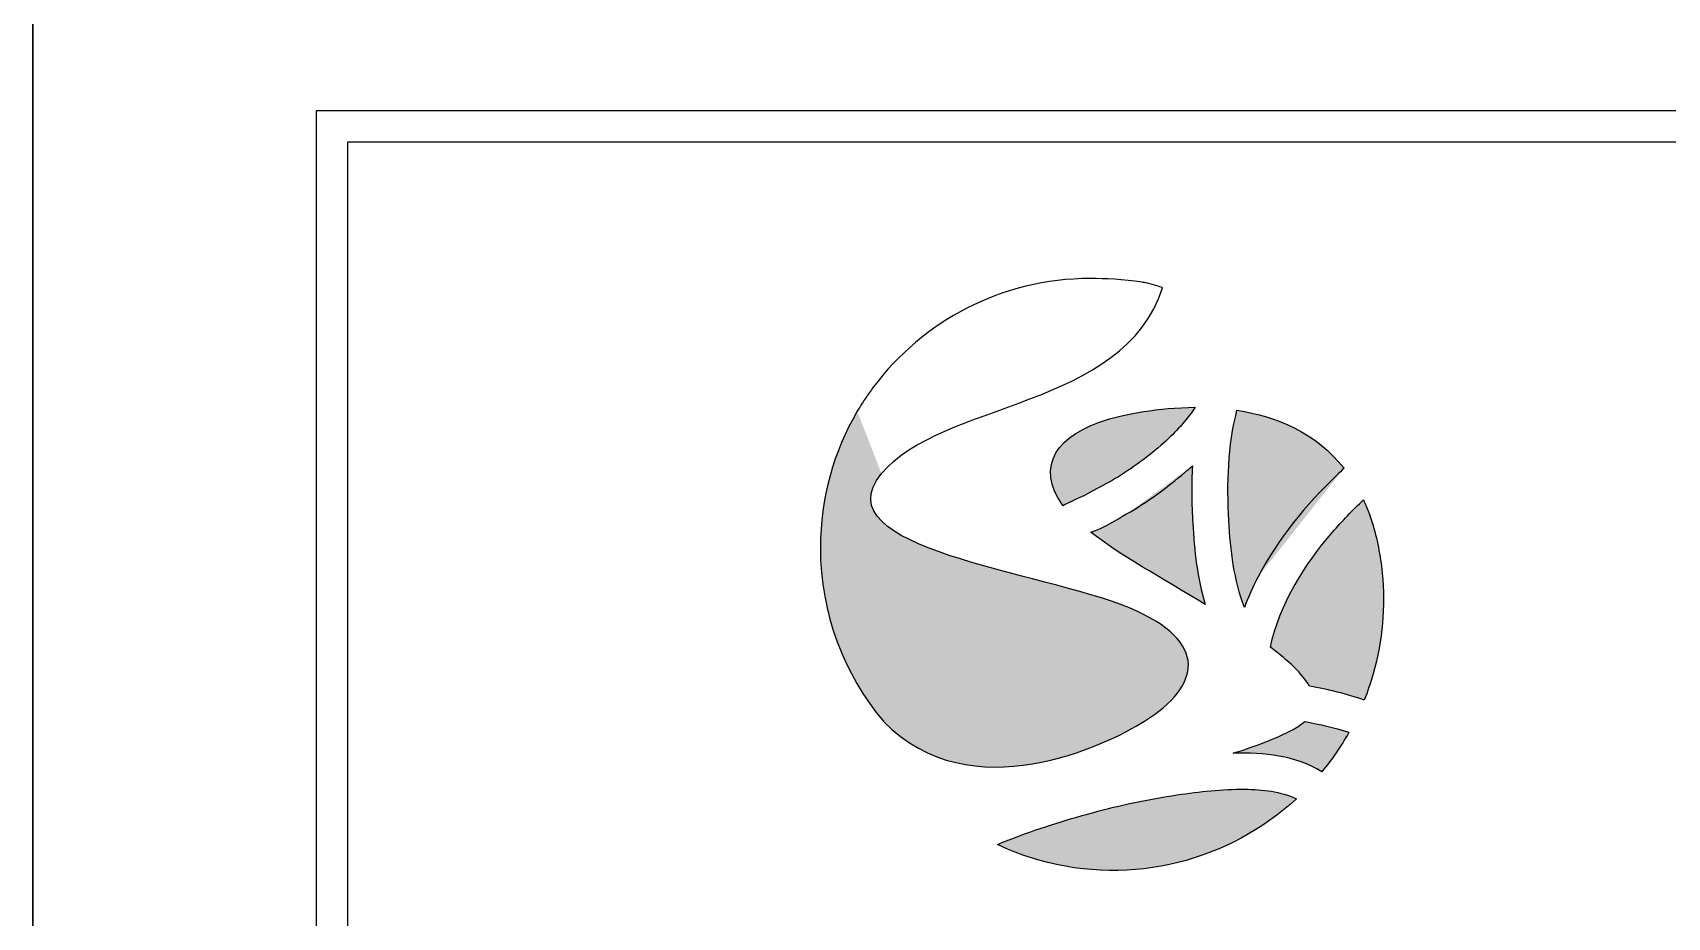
# Model space of a CAD drawing. Header units: millimetres. Extents: x 82776 to 137242, y 11666 to 27998.
# Drawn here: x 82776.4 to 83037.6, y 13596.1 to 13737.5 of the extents above; entities that cross this region are included whole.
import ezdxf

# ---------------------------------------------------------------- set-up
doc = ezdxf.new("R2010")
doc.units = ezdxf.units.MM

# ---------------------------------------------------------------- blocks, each defined once
blk = doc.blocks.new('Logo')
h = blk.add_hatch(color=176)
h.dxf.hatch_style = 1
edge = h.paths.add_edge_path()
edge.add_spline(control_points=[(17434.8, 17616.43), (17436.75, 17617.62), (17438.6, 17618.97), (17440.31, 17620.49)], knot_values=[1, 1, 1, 1, 2, 2, 2, 2], degree=3, periodic=0)
edge.add_spline(control_points=[(17440.31, 17620.49), (17441.7, 17621.73), (17442.93, 17623.08), (17443.93, 17624.57)], knot_values=[2, 2, 2, 2, 3, 3, 3, 3], degree=3, periodic=0)
edge.add_spline(control_points=[(17443.93, 17624.57), (17439.64, 17624.56), (17435.87, 17623.75), (17433.93, 17623.18)], knot_values=[3, 3, 3, 3, 4, 4, 4, 4], degree=3, periodic=0)
edge.add_spline(control_points=[(17433.93, 17623.18), (17428.29, 17621.54), (17425.53, 17617.91), (17428.84, 17613.34)], knot_values=[4, 4, 4, 4, 5, 5, 5, 5], degree=3, periodic=0)
edge.add_spline(control_points=[(17428.84, 17613.34), (17429.29, 17613.6), (17431.18, 17614.44), (17431.97, 17614.87)], knot_values=[5, 5, 5, 5, 6, 6, 6, 6], degree=3, periodic=0)
edge.add_spline(control_points=[(17431.97, 17614.87), (17432.91, 17615.38), (17433.87, 17615.87), (17434.8, 17616.43)], knot_values=[0, 0, 0, 0, 1, 1, 1, 1], degree=3, periodic=0)
h = blk.add_hatch(color=136)
h.dxf.hatch_style = 1
edge = h.paths.add_edge_path()
edge.add_spline(control_points=[(17408.34, 17588.74), (17408.34, 17588.74), (17408.37, 17588.71), (17408.37, 17588.71)], knot_values=[1.00001, 1.00001, 1.00001, 1.00001, 2, 2, 2, 2], degree=3, periodic=0)
edge.add_spline(control_points=[(17408.37, 17588.71), (17418.33, 17578.51), (17433.77, 17586.01), (17438.14, 17588.75)], knot_values=[0, 0, 0, 0, 1, 1, 1, 1], degree=3, periodic=0)
edge.add_spline(control_points=[(17438.14, 17588.75), (17444.49, 17592.74), (17445.7, 17597.81), (17436.42, 17601.67)], knot_values=[14, 14, 14, 14, 15, 15, 15, 15], degree=3, periodic=0)
edge.add_spline(control_points=[(17436.42, 17601.67), (17426.36, 17605.86), (17401.05, 17608.39), (17408.12, 17617)], knot_values=[13, 13, 13, 13, 14, 14, 14, 14], degree=3, periodic=0)
edge.add_spline(control_points=[(17405.36, 17624.12), (17402.69, 17619.55), (17401.15, 17614.23), (17401.15, 17608.54)], knot_values=[3, 3, 3, 3, 4, 4, 4, 4], degree=3, periodic=0)
edge.add_spline(control_points=[(17401.15, 17608.54), (17401.15, 17601.01), (17403.86, 17594.1), (17408.34, 17588.74)], knot_values=[2, 2, 2, 2, 3, 3, 3, 3], degree=3, periodic=0)
h = blk.add_hatch(color=136)
h.dxf.hatch_style = 1
edge = h.paths.add_edge_path()
edge.add_spline(control_points=[(17460.09, 17616.83), (17456.57, 17613.45), (17453.36, 17609.56), (17451.1, 17605.22)], knot_values=[1, 1, 1, 1, 2, 2, 2, 2], degree=3, periodic=0)
edge.add_spline(control_points=[(17460.91, 17617.63), (17457.7, 17621.68), (17453.18, 17623.54), (17448.69, 17624.23)], knot_values=[3, 3, 3, 3, 4, 4, 4, 4], degree=3, periodic=0)
edge.add_spline(control_points=[(17448.69, 17624.23), (17447.64, 17620.15), (17447.54, 17615.85), (17447.76, 17611.65)], knot_values=[4, 4, 4, 4, 5, 5, 5, 5], degree=3, periodic=0)
edge.add_spline(control_points=[(17447.76, 17611.65), (17447.94, 17608.22), (17448.36, 17604.87), (17449.54, 17601.74)], knot_values=[5, 5, 5, 5, 6, 6, 6, 6], degree=3, periodic=0)
edge.add_spline(control_points=[(17449.54, 17601.74), (17449.98, 17602.93), (17450.51, 17604.09), (17451.1, 17605.22)], knot_values=[0, 0, 0, 0, 1, 1, 1, 1], degree=3, periodic=0)
h = blk.add_hatch(color=83)
h.dxf.hatch_style = 1
edge = h.paths.add_edge_path()
edge.add_spline(control_points=[(17443.64, 17611.36), (17443.52, 17613.51), (17443.49, 17615.71), (17443.6, 17617.9)], knot_values=[1, 1, 1, 1, 2, 2, 2, 2], degree=3, periodic=0)
edge.add_spline(control_points=[(17436.1, 17612.4), (17438.46, 17613.76), (17440.7, 17615.38), (17442.77, 17617.17)], knot_values=[3, 3, 3, 3, 4, 4, 4, 4], degree=3, periodic=0)
edge.add_spline(control_points=[(17436.1, 17612.4), (17434.89, 17611.71), (17433.48, 17610.79), (17432.02, 17610.32)], knot_values=[4, 4, 4, 4, 5, 5, 5, 5], degree=3, periodic=0)
edge.add_spline(control_points=[(17432.02, 17610.32), (17432.03, 17610.31), (17432.04, 17610.3), (17432.06, 17610.29)], knot_values=[5, 5, 5, 5, 6, 6, 6, 6], degree=3, periodic=0)
edge.add_spline(control_points=[(17432.06, 17610.29), (17435.1, 17607.87), (17440.21, 17605.01), (17445.06, 17602.08)], knot_values=[6, 6, 6, 6, 7, 7, 7, 7], degree=3, periodic=0)
edge.add_spline(control_points=[(17445.06, 17602.08), (17444.19, 17605.06), (17443.82, 17608.2), (17443.64, 17611.36)], knot_values=[0, 0, 0, 0, 1, 1, 1, 1], degree=3, periodic=0)
h = blk.add_hatch(color=40)
h.dxf.hatch_style = 1
edge = h.paths.add_edge_path()
edge.add_spline(control_points=[(17465.27, 17605.62), (17465.27, 17605.65), (17465.26, 17605.67), (17465.26, 17605.7)], knot_values=[3, 3, 3, 3, 4, 4, 4, 4], degree=3, periodic=0)
edge.add_spline(control_points=[(17465.26, 17605.7), (17465.07, 17607.66), (17464.68, 17609.58), (17464.13, 17611.44)], knot_values=[4, 4, 4, 4, 5, 5, 5, 5], degree=3, periodic=0)
edge.add_spline(control_points=[(17464.13, 17611.44), (17463.83, 17612.36), (17463.5, 17613.22), (17463.12, 17614.02)], knot_values=[5, 5, 5, 5, 6, 6, 6, 6], degree=3, periodic=0)
edge.add_spline(control_points=[(17463.12, 17614.02), (17461.88, 17612.84), (17460.7, 17611.6), (17459.59, 17610.31)], knot_values=[6, 6, 6, 6, 7, 7, 7, 7], degree=3, periodic=0)
edge.add_spline(control_points=[(17459.59, 17610.31), (17456.33, 17606.52), (17453.56, 17602.11), (17452.5, 17597.2)], knot_values=[7, 7, 7, 7, 8, 8, 8, 8], degree=3, periodic=0)
edge.add_spline(control_points=[(17452.5, 17597.2), (17454.55, 17595.66), (17456.16, 17594.16), (17456.98, 17592.76)], knot_values=[8, 8, 8, 8, 9, 9, 9, 9], degree=3, periodic=0)
edge.add_spline(control_points=[(17456.98, 17592.76), (17459.09, 17592.36), (17461.23, 17591.89), (17463.21, 17591.16)], knot_values=[0, 0, 0, 0, 1, 1, 1, 1], degree=3, periodic=0)
edge.add_spline(control_points=[(17463.21, 17591.16), (17463.6, 17592.13), (17463.94, 17593.13), (17464.23, 17594.16)], knot_values=[1, 1, 1, 1, 2, 2, 2, 2], degree=3, periodic=0)
edge.add_spline(control_points=[(17464.23, 17594.16), (17465.32, 17598), (17465.64, 17601.87), (17465.27, 17605.62)], knot_values=[2, 2, 2, 2, 3, 3, 3, 3], degree=3, periodic=0)
h = blk.add_hatch(color=136)
h.dxf.hatch_style = 1
edge = h.paths.add_edge_path()
edge.add_spline(control_points=[(17458.37, 17582.98), (17459.52, 17584.37), (17460.55, 17585.87), (17461.46, 17587.47)], knot_values=[0, 0, 0, 0, 1, 1, 1, 1], degree=3, periodic=0)
edge.add_spline(control_points=[(17461.46, 17587.47), (17461.44, 17587.47), (17461.42, 17587.48), (17461.41, 17587.49)], knot_values=[1, 1, 1, 1, 2, 2, 2, 2], degree=3, periodic=0)
edge.add_spline(control_points=[(17461.41, 17587.49), (17459.78, 17588.04), (17458.12, 17588.4), (17456.43, 17588.71)], knot_values=[2, 2, 2, 2, 3, 3, 3, 3], degree=3, periodic=0)
edge.add_spline(control_points=[(17456.43, 17588.71), (17456.08, 17588.4), (17455.63, 17588.1), (17455.09, 17587.81)], knot_values=[3, 3, 3, 3, 4, 4, 4, 4], degree=3, periodic=0)
edge.add_spline(control_points=[(17455.09, 17587.81), (17453.09, 17586.76), (17450.75, 17585.87), (17448.24, 17585.09)], knot_values=[4, 4, 4, 4, 5, 5, 5, 5], degree=3, periodic=0)
edge.add_spline(control_points=[(17448.24, 17585.09), (17451.79, 17585.21), (17455.35, 17584.82), (17458.37, 17582.98)], knot_values=[5, 5, 5, 5, 6, 6, 6, 6], degree=3, periodic=0)
h = blk.add_hatch(color=176)
h.dxf.hatch_style = 1
edge = h.paths.add_edge_path()
edge.add_spline(control_points=[(17426.09, 17572.9), (17436.81, 17569.85), (17447.83, 17572.87), (17455.47, 17579.9)], knot_values=[5, 5, 5, 5, 6, 6, 6, 6], degree=3, periodic=0)
edge.add_spline(control_points=[(17455.47, 17579.9), (17453.72, 17580.73), (17451.57, 17580.97), (17449.58, 17580.99)], knot_values=[6, 6, 6, 6, 7, 7, 7, 7], degree=3, periodic=0)
edge.add_spline(control_points=[(17449.58, 17580.99), (17447, 17581.02), (17444.42, 17580.71), (17441.87, 17580.34)], knot_values=[0, 0, 0, 0, 1, 1, 1, 1], degree=3, periodic=0)
edge.add_spline(control_points=[(17441.87, 17580.34), (17438.62, 17579.87), (17435.4, 17579.17), (17432.22, 17578.31)], knot_values=[1, 1, 1, 1, 2, 2, 2, 2], degree=3, periodic=0)
edge.add_spline(control_points=[(17432.22, 17578.31), (17429.01, 17577.44), (17425.81, 17576.43), (17422.7, 17575.23)], knot_values=[2, 2, 2, 2, 3, 3, 3, 3], degree=3, periodic=0)
edge.add_spline(control_points=[(17422.7, 17575.23), (17422.28, 17575.07), (17421.83, 17574.88), (17421.37, 17574.67)], knot_values=[3, 3, 3, 3, 4, 4, 4, 4], degree=3, periodic=0)
edge.add_spline(control_points=[(17421.37, 17574.67), (17422.87, 17573.96), (17424.44, 17573.37), (17426.09, 17572.9)], knot_values=[4, 4, 4, 4, 5, 5, 5, 5], degree=3, periodic=0)
at = {"color": 136}
for points, knots in [([(17438.14, 17588.75), (17433.77, 17586.01), (17418.33, 17578.51), (17408.37, 17588.71), (17408.37, 17588.71), (17408.34, 17588.74), (17408.34, 17588.74), (17403.86, 17594.1), (17401.15, 17601.01), (17401.15, 17608.54), (17401.15, 17614.23), (17402.69, 17619.55), (17405.36, 17624.12), (17405.55, 17624.43), (17405.73, 17624.73), (17405.92, 17625.03), (17406.06, 17625.24), (17406.19, 17625.44), (17406.33, 17625.65), (17406.61, 17626.07), (17406.89, 17626.47), (17407.19, 17626.87), (17412.82, 17634.39), (17421.81, 17639.27), (17431.94, 17639.27), (17433.7, 17639.27), (17435.67, 17639.16), (17437.86, 17638.86), (17438.04, 17638.82), (17438.22, 17638.79), (17438.39, 17638.75), (17438.46, 17638.74), (17438.52, 17638.72), (17438.59, 17638.7), (17439.36, 17638.51), (17440.2, 17638.22), (17440.2, 17638.22), (17435.84, 17624.42), (17414.86, 17625.23), (17408.12, 17617), (17401.05, 17608.39), (17426.36, 17605.86), (17436.42, 17601.67), (17445.7, 17597.81), (17444.49, 17592.74), (17438.14, 17588.75)], [0, 0, 0, 0, 1, 1, 1, 2, 2, 2, 3, 3, 3, 4, 4, 4, 5, 5, 5, 6, 6, 6, 7, 7, 7, 8, 8, 8, 9, 9, 9, 10, 10, 10, 11, 11, 11, 12, 12, 12, 13, 13, 13, 14, 14, 14, 15, 15, 15, 15]), ([(17449.54, 17601.74), (17449.98, 17602.93), (17450.51, 17604.09), (17451.1, 17605.22), (17453.36, 17609.56), (17456.57, 17613.45), (17460.09, 17616.83), (17460.35, 17617.09), (17460.63, 17617.36), (17460.91, 17617.63), (17457.7, 17621.68), (17453.18, 17623.54), (17448.69, 17624.23), (17447.64, 17620.15), (17447.54, 17615.85), (17447.76, 17611.65), (17447.94, 17608.22), (17448.36, 17604.87), (17449.54, 17601.74)], [0, 0, 0, 0, 1, 1, 1, 2, 2, 2, 3, 3, 3, 4, 4, 4, 5, 5, 5, 6, 6, 6, 6]), ([(17458.37, 17582.98), (17459.52, 17584.37), (17460.55, 17585.87), (17461.46, 17587.47), (17461.44, 17587.47), (17461.42, 17587.48), (17461.41, 17587.49), (17459.78, 17588.04), (17458.12, 17588.4), (17456.43, 17588.71), (17456.08, 17588.4), (17455.63, 17588.1), (17455.09, 17587.81), (17453.09, 17586.76), (17450.75, 17585.87), (17448.24, 17585.09), (17451.79, 17585.21), (17455.35, 17584.82), (17458.37, 17582.98)], [0, 0, 0, 0, 1, 1, 1, 2, 2, 2, 3, 3, 3, 4, 4, 4, 5, 5, 5, 6, 6, 6, 6])]:
    blk.add_open_spline(points, degree=3, knots=knots, dxfattribs=at)
at = {"color": 176}
for points, knots in [([(17431.97, 17614.87), (17432.91, 17615.38), (17433.87, 17615.87), (17434.8, 17616.43), (17436.75, 17617.62), (17438.6, 17618.97), (17440.31, 17620.49), (17441.7, 17621.73), (17442.93, 17623.08), (17443.93, 17624.57), (17439.64, 17624.56), (17435.87, 17623.75), (17433.93, 17623.18), (17428.29, 17621.54), (17425.53, 17617.91), (17428.84, 17613.34), (17429.29, 17613.6), (17431.18, 17614.44), (17431.97, 17614.87)], [0, 0, 0, 0, 1, 1, 1, 2, 2, 2, 3, 3, 3, 4, 4, 4, 5, 5, 5, 6, 6, 6, 6]), ([(17449.58, 17580.99), (17447, 17581.02), (17444.42, 17580.71), (17441.87, 17580.34), (17438.62, 17579.87), (17435.4, 17579.17), (17432.22, 17578.31), (17429.01, 17577.44), (17425.81, 17576.43), (17422.7, 17575.23), (17422.28, 17575.07), (17421.83, 17574.88), (17421.37, 17574.67), (17422.87, 17573.96), (17424.44, 17573.37), (17426.09, 17572.9), (17436.81, 17569.85), (17447.83, 17572.87), (17455.47, 17579.9), (17453.72, 17580.73), (17451.57, 17580.97), (17449.58, 17580.99)], [0, 0, 0, 0, 1, 1, 1, 2, 2, 2, 3, 3, 3, 4, 4, 4, 5, 5, 5, 6, 6, 6, 7, 7, 7, 7])]:
    blk.add_open_spline(points, degree=3, knots=knots, dxfattribs=at)
at = {"color": 92}
blk.add_open_spline([(17445.06, 17602.08), (17444.19, 17605.06), (17443.82, 17608.2), (17443.64, 17611.36), (17443.52, 17613.51), (17443.49, 17615.71), (17443.6, 17617.9), (17443.33, 17617.65), (17443.05, 17617.41), (17442.77, 17617.17), (17440.7, 17615.38), (17438.46, 17613.76), (17436.1, 17612.4), (17434.89, 17611.71), (17433.48, 17610.79), (17432.02, 17610.32), (17432.03, 17610.31), (17432.04, 17610.3), (17432.06, 17610.29), (17435.1, 17607.87), (17440.21, 17605.01), (17445.06, 17602.08)], degree=3, knots=[0, 0, 0, 0, 1, 1, 1, 2, 2, 2, 3, 3, 3, 4, 4, 4, 5, 5, 5, 6, 6, 6, 7, 7, 7, 7], dxfattribs=at)
at = {"color": 40}
blk.add_open_spline([(17456.98, 17592.76), (17459.09, 17592.36), (17461.23, 17591.89), (17463.21, 17591.16), (17463.6, 17592.13), (17463.94, 17593.13), (17464.23, 17594.16), (17465.32, 17598), (17465.64, 17601.87), (17465.27, 17605.62), (17465.27, 17605.65), (17465.26, 17605.67), (17465.26, 17605.7), (17465.07, 17607.66), (17464.68, 17609.58), (17464.13, 17611.44), (17463.83, 17612.36), (17463.5, 17613.22), (17463.12, 17614.02), (17461.88, 17612.84), (17460.7, 17611.6), (17459.59, 17610.31), (17456.33, 17606.52), (17453.56, 17602.11), (17452.5, 17597.2), (17454.55, 17595.66), (17456.16, 17594.16), (17456.98, 17592.76)], degree=3, knots=[0, 0, 0, 0, 1, 1, 1, 2, 2, 2, 3, 3, 3, 4, 4, 4, 5, 5, 5, 6, 6, 6, 7, 7, 7, 8, 8, 8, 9, 9, 9, 9], dxfattribs=at)
blk = doc.blocks.new('BEYKOZ ANTET')
at = {"lineweight": 25}
blk.add_lwpolyline([(1050, 0), (0, 0), (0, 3000), (1050, 3000)], close=True, dxfattribs=at)
at = {"lineweight": 25, "elevation": -1114.8}
for points in [[(45.29, 1807.78), (1004.6, 1807.78), (1004.6, 2059.39), (45.29, 2059.39)], [(50.29, 1812.78), (999.67, 1812.78), (999.6, 2054.39), (50.29, 2054.39)]]:
    blk.add_lwpolyline(points, close=True, dxfattribs=at)
at = {"xscale": 1.399999999999999, "yscale": 1.399999999999999, "zscale": 1.399999999999999}
blk.add_blockref('Logo', (-24235.76, -22662.36, -1114.8), dxfattribs=at)

msp = doc.modelspace()

# ---------------------------------------------------------------- linework, layer by layer
msp.add_lwpolyline([(82776.39, 14665.56), (82776.39, 11665.56), (130001.05, 11665.56), (130001.05, 14665.56)], close=True)

# ---------------------------------------------------------------- block references
msp.add_blockref('BEYKOZ ANTET', (82776.39, 11665.56))

doc.saveas('drawing.dxf')
